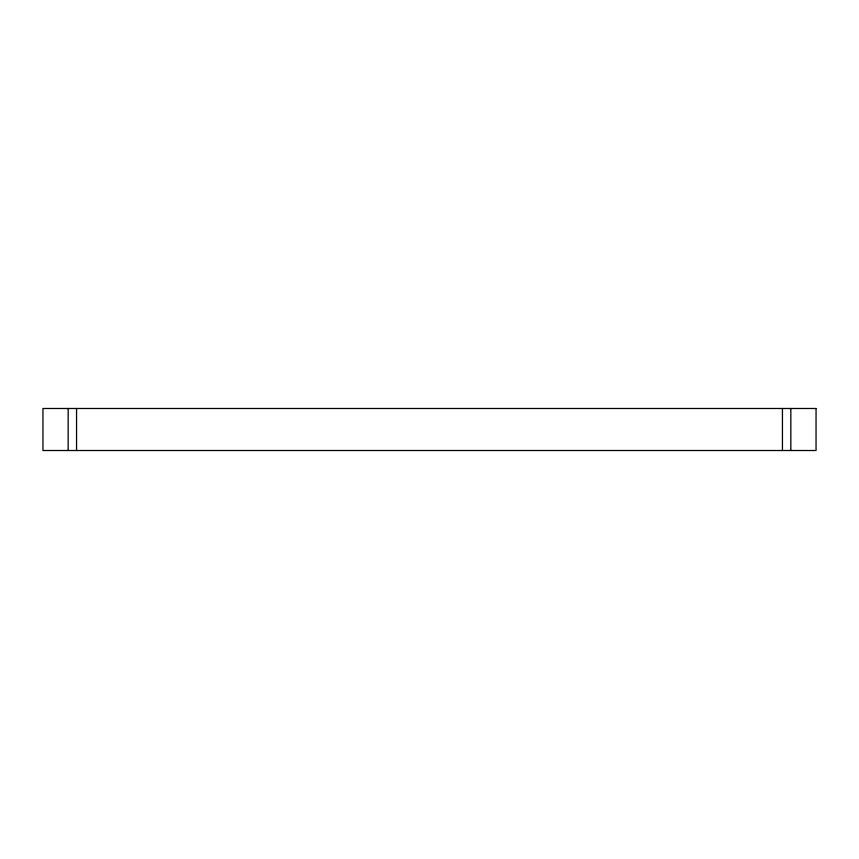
<?xml version="1.0" encoding="UTF-8"?>
<svg xmlns="http://www.w3.org/2000/svg" width="859" height="859" viewBox="0 0 859 859"><rect width="100%" height="100%" fill="white"/><g stroke="black" fill="none" stroke-linecap="round" stroke-linejoin="round"><path stroke-width="1.29" d="M790.838 408.487L790.838 450.513M782.442 408.487L782.442 450.513M76.558 408.487L76.558 450.513M68.162 408.487L68.162 450.513M816.05 408.487L42.95 408.487L42.95 450.513L816.05 450.513L816.05 408.487"/></g></svg>
